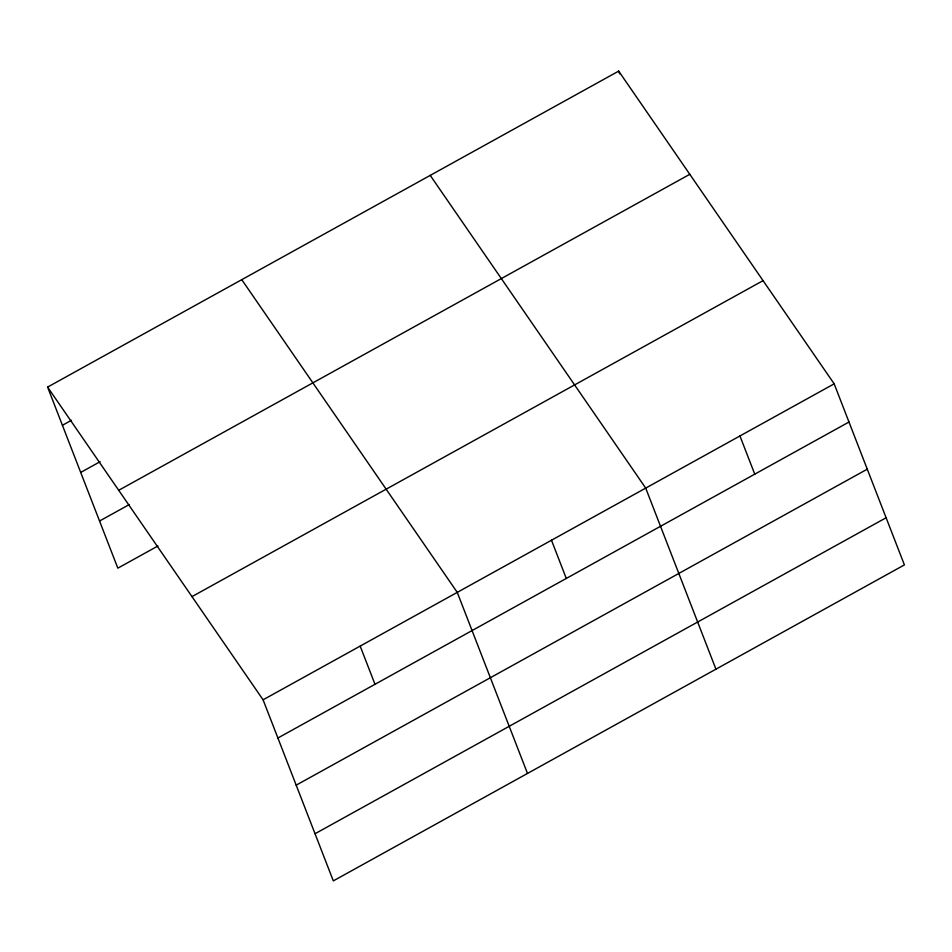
<?xml version="1.0" encoding="UTF-8"?>
<svg xmlns="http://www.w3.org/2000/svg" width="952" height="952" viewBox="0 0 952 952"><rect width="100%" height="100%" fill="white"/><g stroke="black" fill="none" stroke-linecap="round" stroke-linejoin="round"><path stroke-width="1.43" d="M47.6 387.095L618.681 71.114L834.166 383.834L904.4 564.905L333.319 880.886L263.085 699.815L47.6 387.095L117.834 568.165L157.961 545.972M62.416 425.294L71.471 420.284M80.706 472.442L100.115 461.696M118.714 490.292L689.783 174.311M99.544 521.018L129.317 504.548M191.983 596.618L763.052 280.638M263.085 699.815L834.166 383.834M277.901 738.014L848.982 422.022M296.191 785.162L867.272 469.181M315.041 833.738L886.11 517.757M430.221 175.382L645.706 488.102L715.94 669.173M241.76 279.662L457.257 592.382L527.491 773.452M618.681 71.114L619.74 73.839M739.942 435.968L754.757 474.167M551.482 540.236L566.297 578.435M360.177 646.099L374.993 684.298"/></g></svg>
